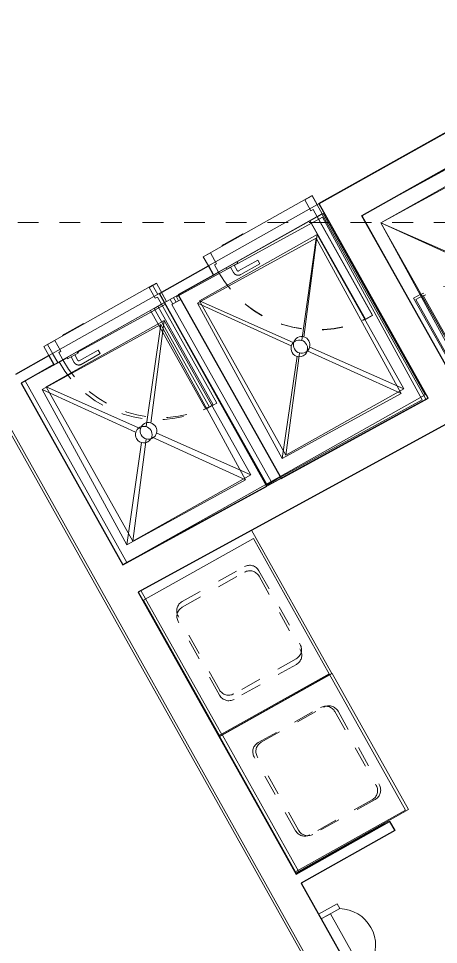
# Model space of a CAD drawing. Header units: metres. Extents: x -10 to 246, y 16 to 113.
# Drawn here: x 2.857 to 4.876, y 52.374 to 56.822 of the extents above; entities that cross this region are included whole.
import ezdxf

# ---------------------------------------------------------------- set-up
doc = ezdxf.new("R2010")
doc.units = ezdxf.units.M
for name, pattern in [('Dash dot dot', [0.020637, 0.00635, -0.004763, 0, -0.004763, 0, -0.004763]), ('LineaDiscontinua-1_5mm', [0.003, 0.0015, -0.0015]), ('LíneaDeRejilla', [0.021, 0.012, -0.003, 0.003, -0.003])]:
    doc.linetypes.add(name, pattern=pattern)
for name, color, linetype, lineweight in [('A-MUEB', 31, 'Continuous', 5), ('A-MURO', 113, 'Continuous', 9), ('A-PUER', 31, 'Continuous', 5), ('A-PUER-MARC', 31, 'Continuous', 5), ('A-WALL', 113, 'Continuous', 18), ('H-HID-APAR', 6, 'Continuous', 5), ('Q-CASE', 31, 'Dash dot dot', 5), ('S-REJI', 1, 'Continuous', 5)]:
    doc.layers.add(name, color=color, linetype=linetype, lineweight=lineweight)
doc.layers.add('AREAS LIBRES', color=1, linetype='Continuous')

# ---------------------------------------------------------------- blocks, each defined once
blk = doc.blocks.new('Puerta-Batiente-ConVentanaSuperior - 900x2200-HojaConDilataciones_3_-1594236-Nivel 2')
at = {"layer": 'A-PUER'}
for p, q in [((-0.382, 0.919), (-0.422, 0.919)), ((-0.422, 0.919), (-0.422, 0.075)), ((-0.382, 0.075), (-0.382, 0.919))]:
    blk.add_line(p, q, dxfattribs=at)
at = {"layer": 'A-PUER', "linetype": 'LineaDiscontinua-1_5mm'}
blk.add_arc((-0.422, 0.075), 0.844, 360, 87.2835, dxfattribs=at)
blk = doc.blocks.new('M_Shower Stall-2D - M_Shower Stall-2D 80_100-V35-Nivel 2')
at = {"layer": 'H-HID-APAR'}
for p, q in [((0.0559, 1), (0.2563, 1)), ((0.3082, 1), (0.7916, 1)), ((0.075, 0.925), (0.3711, 0.5289)), ((0.075, 0.075), (0.075, 0.925)), ((0.075, 0.925), (0.725, 0.925)), ((0.725, 0.925), (0.4289, 0.5289)), ((0.725, 0.925), (0.725, 0.075)), ((0.3724, 0.4724), (0.075, 0.075)), ((0.4276, 0.4724), (0.725, 0.075)), ((0.8, 0.3645), (0.8, 0)), ((0.725, 0.075), (0.075, 0.075))]:
    blk.add_line(p, q, dxfattribs=at)
for start, end in [(360, 180), (180, 360)]:
    blk.add_arc((0.4, 0.5), 0.04, start, end, dxfattribs=at)
blk = doc.blocks.new('M_Shower Stall-2D - M_Shower Stall-2D 80_100-V36-Nivel 2')
at = {"layer": 'H-HID-APAR'}
for p, q in [((0, 0.9787), (0, 1)), ((0, 1), (0.2982, 1)), ((0.3155, 1), (0.8, 1)), ((0.8, 1), (0.8, 0)), ((0.075, 0.925), (0.3711, 0.5289)), ((0.075, 0.075), (0.075, 0.925)), ((0.075, 0.925), (0.725, 0.925)), ((0.725, 0.925), (0.4289, 0.5289)), ((0.725, 0.925), (0.725, 0.075)), ((0.3724, 0.4724), (0.075, 0.075)), ((0.4276, 0.4724), (0.725, 0.075)), ((0.725, 0.075), (0.075, 0.075)), ((0, 0), (0, 0.0037)), ((0.8, 0), (0, 0))]:
    blk.add_line(p, q, dxfattribs=at)
for start, end in [(360, 180), (180, 360)]:
    blk.add_arc((0.4, 0.5), 0.04, start, end, dxfattribs=at)
blk = doc.blocks.new('M_Shower Stall-2D - M_Shower Stall-2D 80_100-V37-Nivel 2')
at = {"layer": 'H-HID-APAR'}
for p, q in [((0.1058, 1), (0.8, 1)), ((0.8, 1), (0.8, 0)), ((0.075, 0.925), (0.3711, 0.5289)), ((0.075, 0.075), (0.075, 0.925)), ((0.075, 0.925), (0.725, 0.925)), ((0.725, 0.925), (0.4289, 0.5289)), ((0.725, 0.925), (0.725, 0.075)), ((0.3724, 0.4724), (0.075, 0.075)), ((0.4276, 0.4724), (0.725, 0.075)), ((0.725, 0.075), (0.075, 0.075)), ((0.4932, 0), (0.0231, 0)), ((0.8, 0), (0.5452, 0))]:
    blk.add_line(p, q, dxfattribs=at)
for start, end in [(360, 180), (180, 360)]:
    blk.add_arc((0.4, 0.5), 0.04, start, end, dxfattribs=at)
blk = doc.blocks.new('Puerta-Batiente-HojaLisa - 600x1_400-V39-Nivel 2')
at = {"layer": 'A-PUER'}
for p, q in [((-0.232, 0.569), (-0.272, 0.569)), ((-0.272, 0.569), (-0.272, 0.025)), ((-0.232, 0.025), (-0.232, 0.569))]:
    blk.add_line(p, q, dxfattribs=at)
at = {"layer": 'A-PUER', "linetype": 'LineaDiscontinua-1_5mm'}
blk.add_arc((-0.272, 0.025), 0.544, 360, 85.7833, dxfattribs=at)
at = {"layer": 'A-PUER-MARC'}
for p, q in [((-0.3, -0.075), (-0.3, -0.025)), ((0.3, -0.0251), (0.3, -0.075)), ((0.3, -0.075), (-0.3, -0.075))]:
    blk.add_line(p, q, dxfattribs=at)
blk = doc.blocks.new('Manija-Horizontal-SinCerradura - 120-1041476-Nivel 2')
at = {"layer": 'A-PUER'}
for p, q in [((0.12, 0), (0.12, -0.008)), ((0.18, -0.008), (0.18, 0)), ((0.12, -0.008), (0.124, -0.008)), ((0.18, -0.008), (0.12, -0.008)), ((0.14, -0.008), (0.14, -0.038)), ((0.16, -0.038), (0.16, -0.008)), ((0.27, -0.043), (0.165, -0.043)), ((0.176, -0.008), (0.18, -0.008)), ((0.27, -0.043), (0.27, -0.063)), ((0.165, -0.063), (0.27, -0.063))]:
    blk.add_line(p, q, dxfattribs=at)
at = {"layer": 'A-PUER', "flags": 128}
for points in [[(0.14, -0.038), (0.14, -0.039), (0.1401, -0.04), (0.1402, -0.041), (0.1403, -0.042), (0.1405, -0.043), (0.1407, -0.0439), (0.141, -0.0449), (0.1413, -0.0459), (0.1416, -0.0468), (0.142, -0.0477), (0.1424, -0.0486), (0.1428, -0.0495), (0.1433, -0.0504), (0.1438, -0.0513), (0.1444, -0.0521), (0.1449, -0.0529), (0.1456, -0.0537), (0.1462, -0.0545), (0.1469, -0.0552), (0.1476, -0.0559), (0.1483, -0.0566), (0.1491, -0.0573), (0.1499, -0.0579), (0.1507, -0.0585), (0.1515, -0.059), (0.1523, -0.0596), (0.1532, -0.06), (0.1541, -0.0605), (0.155, -0.0609), (0.1559, -0.0613), (0.1569, -0.0616), (0.1578, -0.062), (0.1588, -0.0622), (0.1598, -0.0624), (0.1608, -0.0626), (0.1617, -0.0628), (0.1627, -0.0629), (0.1637, -0.063), (0.1647, -0.063), (0.165, -0.063)], [(0.165, -0.043), (0.1648, -0.043), (0.1646, -0.043), (0.1644, -0.043), (0.1642, -0.0429), (0.164, -0.0429), (0.1638, -0.0429), (0.1636, -0.0428), (0.1634, -0.0427), (0.1632, -0.0427), (0.1631, -0.0426), (0.1629, -0.0425), (0.1627, -0.0424), (0.1625, -0.0423), (0.1623, -0.0422), (0.1622, -0.0421), (0.162, -0.042), (0.1619, -0.0419), (0.1617, -0.0418), (0.1616, -0.0416), (0.1614, -0.0415), (0.1613, -0.0413), (0.1611, -0.0412), (0.161, -0.041), (0.1609, -0.0409), (0.1608, -0.0407), (0.1607, -0.0405), (0.1606, -0.0404), (0.1605, -0.0402), (0.1604, -0.04), (0.1603, -0.0398), (0.1603, -0.0396), (0.1602, -0.0394), (0.1602, -0.0392), (0.1601, -0.039), (0.1601, -0.0388), (0.16, -0.0387), (0.16, -0.0385), (0.16, -0.0383), (0.16, -0.0381), (0.16, -0.038)]]:
    blk.add_lwpolyline(points, dxfattribs=at)
blk = doc.blocks.new('Manija-Horizontal-SinCerradura - 120-V15-Nivel 2')
at = {"layer": 'A-PUER'}
for q in [(0.165, 0.063), (0.27, 0.0601)]:
    blk.add_line((0.27, 0.063), q, dxfattribs=at)
at = {"layer": 'A-PUER', "flags": 128}
blk.add_lwpolyline([(0.165, 0.063), (0.164, 0.063), (0.163, 0.0629), (0.162, 0.0628), (0.161, 0.0627), (0.16, 0.0625), (0.1591, 0.0623), (0.1581, 0.062), (0.1571, 0.0617), (0.1562, 0.0614), (0.1553, 0.061), (0.1544, 0.0606), (0.1535, 0.0602)], dxfattribs=at)
blk = doc.blocks.new('Puerta-Batiente-HojaLisa - 600x1_400-V40-Nivel 2')
at = {"layer": 'A-PUER'}
for p, q in [((-0.232, 0.569), (-0.272, 0.569)), ((-0.272, 0.569), (-0.272, 0.025)), ((-0.232, 0.025), (-0.232, 0.569))]:
    blk.add_line(p, q, dxfattribs=at)
at = {"layer": 'A-PUER', "linetype": 'LineaDiscontinua-1_5mm'}
blk.add_arc((-0.272, 0.025), 0.544, 360, 85.7833, dxfattribs=at)
at = {"layer": 'A-PUER-MARC'}
for p, q in [((-0.3, -0.075), (-0.3, -0.025)), ((0.3, -0.025), (0.3, -0.075)), ((0.3, -0.075), (-0.3, -0.075))]:
    blk.add_line(p, q, dxfattribs=at)
blk = doc.blocks.new('Puerta-Batiente-HojaLisa - 600x1_400-V41-Nivel 2')
at = {"layer": 'A-PUER'}
for p, q in [((-0.232, 0.569), (-0.272, 0.569)), ((-0.272, 0.569), (-0.272, 0.025)), ((-0.232, 0.025), (-0.232, 0.569))]:
    blk.add_line(p, q, dxfattribs=at)
at = {"layer": 'A-PUER', "linetype": 'LineaDiscontinua-1_5mm'}
blk.add_arc((-0.272, 0.025), 0.544, 360, 85.7833, dxfattribs=at)
at = {"layer": 'A-PUER-MARC'}
for p, q in [((-0.296, 0.025), (-0.28, 0.025)), ((-0.3, -0.075), (-0.3, -0.0362)), ((0.3, -0.0375), (0.3, -0.075)), ((0.3, -0.075), (-0.3, -0.075))]:
    blk.add_line(p, q, dxfattribs=at)
blk = doc.blocks.new('M_Vanity Counter Top w Square Sink Hole - 600mm Depth-V47-Nivel 2')
at = {"layer": 'A-MUEB'}
for p, q in [((-1.2687, -0.0157), (-1.2687, -0.625)), ((-1.2687, -0.0191), (-0.5187, -0.0191)), ((-0.5187, -0.625), (-0.5187, -0.0157)), ((-1.2687, -0.625), (-0.5187, -0.625))]:
    blk.add_line(p, q, dxfattribs=at)
at = {"layer": 'Q-CASE'}
for p, q in [((-1.0969, -0.115), (-0.6905, -0.115)), ((-1.1477, -0.5092), (-1.1477, -0.1658)), ((-0.6397, -0.1658), (-0.6397, -0.5092)), ((-0.6905, -0.56), (-1.0969, -0.56))]:
    blk.add_line(p, q, dxfattribs=at)
for centre, start, end in [((-1.0969, -0.1658), 90, 180), ((-0.6905, -0.1658), 360, 90), ((-1.0969, -0.5092), 180, 270), ((-0.6905, -0.5092), 270, 360)]:
    blk.add_arc(centre, 0.0508, start, end, dxfattribs=at)
blk = doc.blocks.new('M_Vanity Counter Top w Square Sink Hole - 600mm Depth-V48-Nivel 2')
at = {"layer": 'A-MUEB'}
for p, q in [((-1.2687, -0.0155), (-1.2687, -0.625)), ((-1.2687, -0.0191), (-0.5187, -0.0191)), ((-0.5187, -0.625), (-0.5187, -0.0157)), ((-1.2687, -0.625), (-0.5187, -0.625))]:
    blk.add_line(p, q, dxfattribs=at)
at = {"layer": 'Q-CASE'}
for p, q in [((-1.0969, -0.115), (-0.6905, -0.115)), ((-1.1477, -0.5092), (-1.1477, -0.1658)), ((-0.6397, -0.1658), (-0.6397, -0.5092)), ((-0.6905, -0.56), (-1.0969, -0.56))]:
    blk.add_line(p, q, dxfattribs=at)
for centre, start, end in [((-1.0969, -0.1658), 90, 180), ((-0.6905, -0.1658), 360, 90), ((-1.0969, -0.5092), 180, 270), ((-0.6905, -0.5092), 270, 360)]:
    blk.add_arc(centre, 0.0508, start, end, dxfattribs=at)
blk = doc.blocks.new('Puerta-Batiente-HojaLisa - 900x2200-V81-Nivel 2')
at = {"layer": 'A-PUER'}
for p, q in [((-0.382, 0.919), (-0.422, 0.919)), ((-0.422, 0.919), (-0.422, 0.075)), ((-0.382, 0.075), (-0.382, 0.919)), ((-0.422, 0.075), (-0.382, 0.075))]:
    blk.add_line(p, q, dxfattribs=at)
at = {"layer": 'A-PUER', "linetype": 'LineaDiscontinua-1_5mm'}
blk.add_arc((-0.422, 0.075), 0.844, 360, 87.2835, dxfattribs=at)
at = {"layer": 'A-PUER-MARC', "lineweight": 9}
for p, q in [((-0.45, -0.025), (-0.45, 0.075)), ((-0.45, 0.075), (-0.422, 0.075)), ((-0.422, 0.075), (-0.422, 0.035)), ((0.422, 0.035), (0.422, 0.075)), ((0.422, 0.075), (0.45, 0.075)), ((0.45, 0.075), (0.45, -0.025)), ((-0.422, 0.035), (-0.41, 0.035)), ((-0.41, 0.035), (-0.41, -0.025)), ((0.41, 0.035), (0.422, 0.035)), ((0.41, -0.025), (0.41, 0.035)), ((-0.41, -0.025), (-0.45, -0.025)), ((0.45, -0.025), (0.41, -0.025))]:
    blk.add_line(p, q, dxfattribs=at)
blk = doc.blocks.new('M_Vanity Counter Top w Square Sink Hole - 600mm Depth-V119-Nivel 2')
at = {"layer": 'A-MUEB'}
for p, q in [((-1.2687, -0.0036), (-1.2687, -0.625)), ((-1.2687, -0.0191), (-0.4718, -0.0191)), ((-1.2687, -0.625), (-0.4787, -0.625))]:
    blk.add_line(p, q, dxfattribs=at)
at = {"layer": 'Q-CASE'}
for p, q in [((-1.0719, -0.115), (-0.6655, -0.115)), ((-1.1227, -0.5092), (-1.1227, -0.1658)), ((-0.6147, -0.1658), (-0.6147, -0.5092)), ((-0.6655, -0.56), (-1.0719, -0.56))]:
    blk.add_line(p, q, dxfattribs=at)
for centre, start, end in [((-1.0719, -0.1658), 90, 180), ((-0.6655, -0.1658), 360, 90), ((-1.0719, -0.5092), 180, 270), ((-0.6655, -0.5092), 270, 360)]:
    blk.add_arc(centre, 0.0508, start, end, dxfattribs=at)
blk = doc.blocks.new('M_Vanity Counter Top w Square Sink Hole - 600mm Depth-V120-Nivel 2')
at = {"layer": 'A-MUEB'}
for p, q in [((-1.2687, -0.0016), (-1.2687, -0.625)), ((-1.2687, -0.0191), (-0.5187, -0.0191)), ((-0.5187, -0.625), (-0.5187, -0.0018)), ((-1.2687, -0.625), (-0.5187, -0.625))]:
    blk.add_line(p, q, dxfattribs=at)
at = {"layer": 'Q-CASE'}
for p, q in [((-1.0969, -0.115), (-0.6905, -0.115)), ((-1.1477, -0.5092), (-1.1477, -0.1658)), ((-0.6397, -0.1658), (-0.6397, -0.5092)), ((-0.6905, -0.56), (-1.0969, -0.56))]:
    blk.add_line(p, q, dxfattribs=at)
for centre, start, end in [((-1.0969, -0.1658), 90, 180), ((-0.6905, -0.1658), 360, 90), ((-1.0969, -0.5092), 180, 270), ((-0.6905, -0.5092), 270, 360)]:
    blk.add_arc(centre, 0.0508, start, end, dxfattribs=at)
blk = doc.blocks.new('Puerta-Batiente-HojaLisa - 600x1_400-V94-Nivel 2')
at = {"layer": 'A-PUER'}
for p, q in [((-0.232, 0.569), (-0.272, 0.569)), ((-0.272, 0.569), (-0.272, 0.025)), ((-0.232, 0.025), (-0.232, 0.569)), ((-0.272, 0.025), (-0.232, 0.025))]:
    blk.add_line(p, q, dxfattribs=at)
at = {"layer": 'A-PUER', "linetype": 'LineaDiscontinua-1_5mm'}
blk.add_arc((-0.272, 0.025), 0.544, 360, 85.7833, dxfattribs=at)
at = {"layer": 'A-PUER-MARC', "lineweight": 9}
for p, q in [((-0.3, -0.075), (-0.3, 0.025)), ((-0.3, 0.025), (-0.272, 0.025)), ((-0.272, 0.025), (-0.272, -0.015)), ((0.272, -0.015), (0.272, 0.025)), ((0.272, 0.025), (0.3, 0.025)), ((0.3, 0.025), (0.3, -0.075)), ((-0.272, -0.015), (-0.26, -0.015)), ((-0.26, -0.015), (-0.26, -0.075)), ((0.26, -0.015), (0.272, -0.015)), ((0.26, -0.075), (0.26, -0.015)), ((-0.26, -0.075), (-0.3, -0.075)), ((0.3, -0.075), (0.26, -0.075))]:
    blk.add_line(p, q, dxfattribs=at)
blk = doc.blocks.new('M_Shower Stall-2D - M_Shower Stall-2D 80_100-1614627-Nivel 2')
at = {"layer": 'H-HID-APAR'}
for p, q in [((0, 0), (0, -1)), ((0.752, 0), (0.208, 0)), ((0.8, -0.0255), (0.8, 0)), ((0.3724, -0.4724), (0.075, -0.075)), ((0.725, -0.075), (0.075, -0.075)), ((0.075, -0.075), (0.075, -0.925)), ((0.4276, -0.4724), (0.725, -0.075)), ((0.725, -0.925), (0.725, -0.075)), ((0.075, -0.925), (0.3711, -0.5289)), ((0.725, -0.925), (0.4289, -0.5289)), ((0.075, -0.925), (0.725, -0.925)), ((0, -1), (0.7947, -1))]:
    blk.add_line(p, q, dxfattribs=at)
for start, end in [(0, 180), (180, 0)]:
    blk.add_arc((0.4, -0.5), 0.04, start, end, dxfattribs=at)
blk = doc.blocks.new('M_Shower Stall-2D - M_Shower Stall-2D 80_100-V121-Nivel 2')
at = {"layer": 'H-HID-APAR'}
for p, q in [((0, 0), (0, -0.0255)), ((0.7667, 0), (0.2227, 0)), ((0.8, 0), (0.7947, 0)), ((0.8, -1), (0.8, 0)), ((0.3724, -0.4724), (0.075, -0.075)), ((0.725, -0.075), (0.075, -0.075)), ((0.075, -0.075), (0.075, -0.925)), ((0.4276, -0.4724), (0.725, -0.075)), ((0.725, -0.925), (0.725, -0.075)), ((0.075, -0.925), (0.3711, -0.5289)), ((0.725, -0.925), (0.4289, -0.5289)), ((0.075, -0.925), (0.725, -0.925)), ((0.0006, -1), (0.8, -1))]:
    blk.add_line(p, q, dxfattribs=at)
for start, end in [(0, 180), (180, 0)]:
    blk.add_arc((0.4, -0.5), 0.04, start, end, dxfattribs=at)
blk = doc.blocks.new('M_Shower Stall-2D - M_Shower Stall-2D 80_100-V122-Nivel 2')
at = {"layer": 'H-HID-APAR'}
for p, q in [((0.8, -1), (0.8, -0.0009)), ((0.3724, -0.4724), (0.075, -0.075)), ((0.725, -0.075), (0.075, -0.075)), ((0.075, -0.075), (0.075, -0.925)), ((0.4276, -0.4724), (0.725, -0.075)), ((0.725, -0.925), (0.725, -0.075)), ((0.075, -0.925), (0.3711, -0.5289)), ((0.725, -0.925), (0.4289, -0.5289)), ((0.075, -0.925), (0.725, -0.925)), ((0.011, -1), (0.8, -1))]:
    blk.add_line(p, q, dxfattribs=at)
for start, end in [(0, 180), (180, 0)]:
    blk.add_arc((0.4, -0.5), 0.04, start, end, dxfattribs=at)
blk = doc.blocks.new('M_Urinal-2D - M_Urinal-2D-V105-Nivel 2')
at = {"layer": 'H-HID-APAR'}
for p, q in [((-0.2869, 0.075), (-0.2869, 0.1766)), ((-0.2869, 0.1766), (-0.2615, 0.1766)), ((-0.2615, 0.1766), (-0.2615, 0.075)), ((0.0692, 0.1766), (0.0433, 0.1766)), ((0.0433, 0.1766), (0.0433, 0.075)), ((0.0692, 0.075), (0.0692, 0.1766)), ((0.0433, 0.1258), (-0.2615, 0.1258)), ((-0.2615, 0.1258), (-0.2615, 0.075)), ((0.0433, 0.075), (0.0433, 0.1258)), ((-0.2615, 0.075), (-0.2869, 0.075)), ((-0.2615, 0.075), (0.0433, 0.075)), ((0.0433, 0.075), (0.0692, 0.075))]:
    blk.add_line(p, q, dxfattribs=at)
blk.add_arc((-0.1091, 0.0862), 0.1772, 30.6701, 149.3299, dxfattribs=at)

msp = doc.modelspace()

# ---------------------------------------------------------------- linework, layer by layer
at = {"layer": 'A-MURO'}
for p, q in [((7.0791, 47.2291), (1.2578, 57.6142)), ((4.2906, 55.9277), (5.8885, 56.8225)), ((3.0209, 55.2131), (4.2906, 55.9277)), ((4.3151, 55.8841), (3.7938, 55.5907)), ((4.8156, 54.994), (4.3151, 55.8841)), ((3.6026, 55.4824), (3.6151, 55.4602)), ((3.5587, 55.4584), (2.8695, 55.0705)), ((4.0515, 54.5828), (3.5587, 55.4584)), ((3.3581, 54.1988), (4.8156, 54.994)), ((4.0951, 54.6073), (4.0515, 54.5828)), ((4.0933, 54.6105), (4.0951, 54.6073)), ((4.1906, 52.7137), (4.6157, 52.953))]:
    msp.add_line(p, q, dxfattribs=at)
at = {"layer": 'A-WALL'}
for p, q in [((1.261, 57.6332), (7.0897, 47.2351)), ((5.8997, 56.8273), (4.3018, 55.9326)), ((4.5062, 55.8751), (5.2217, 56.2758)), ((4.3018, 55.9326), (4.8268, 54.9988)), ((4.5062, 55.8751), (5.032, 54.9399)), ((3.7697, 55.6336), (3.5441, 55.5069)), ((3.7942, 55.59), (3.7697, 55.6336)), ((3.5686, 55.4633), (3.7942, 55.59)), ((3.5441, 55.5069), (3.5686, 55.4633)), ((3.6369, 55.4724), (3.5933, 55.4479)), ((4.1147, 54.6225), (3.6369, 55.4724)), ((3.5933, 55.4479), (4.0712, 54.598)), ((3.0209, 55.2132), (2.8449, 55.1144)), ((3.0454, 55.1696), (3.0209, 55.2132)), ((2.8694, 55.0708), (3.0454, 55.1696)), ((3.3587, 54.1978), (2.8694, 55.0708)), ((4.8268, 54.9988), (3.3587, 54.1978)), ((3.432, 54.067), (5.032, 54.9399)), ((4.0712, 54.598), (4.1147, 54.6225)), ((4.1912, 52.7126), (3.432, 54.067)), ((4.6408, 52.9646), (4.1912, 52.7126)), ((4.6653, 52.921), (4.6408, 52.9646)), ((4.2157, 52.669), (4.6653, 52.921)), ((4.5579, 52.0584), (4.2157, 52.669))]:
    msp.add_line(p, q, dxfattribs=at)
at = {"layer": 'AREAS LIBRES'}
for points in [[(2.8449, 55.1144), (3.0031, 55.2032), (3.0276, 55.1596), (2.8695, 55.0705), (3.3587, 54.1978), (4.0503, 54.5752), (3.5587, 55.4584), (3.5342, 55.502), (3.7695, 55.6344), (3.7942, 55.59), (3.6244, 55.4947), (4.1147, 54.6225), (4.12, 54.6132), (4.8268, 54.9988), (4.3018, 55.9326), (4.3012, 55.9336), (5.8885, 56.8225), (5.3515, 57.8053)], [(5.2217, 56.2758), (4.5069, 55.8739), (5.032, 54.9399), (3.432, 54.067), (4.1912, 52.7126), (4.6408, 52.9646), (4.6653, 52.921), (4.2157, 52.669), (4.5573, 52.0595)]]:
    msp.add_lwpolyline(points, dxfattribs=at)
at = {"layer": 'S-REJI', "linetype": 'LíneaDeRejilla'}
msp.add_line((6.7534, 55.8419), (0.5034, 55.8419), dxfattribs=at)

# ---------------------------------------------------------------- block references
at = {"layer": 'A-MUEB', "rotation": 119.2725903057568}
for name, p in [('M_Vanity Counter Top w Square Sink Hole - 600mm Depth-V119-Nivel 2', (3.1983, 54.4766)), ('M_Vanity Counter Top w Square Sink Hole - 600mm Depth-V47-Nivel 2', (3.1871, 54.4718)), ('M_Vanity Counter Top w Square Sink Hole - 600mm Depth-V48-Nivel 2', (3.5517, 53.8213)), ('M_Vanity Counter Top w Square Sink Hole - 600mm Depth-V120-Nivel 2', (3.5666, 53.8233))]:
    msp.add_blockref(name, p, dxfattribs=at)
at = {"layer": 'A-PUER'}
for name, p, rotation in [('Puerta-Batiente-HojaLisa - 900x2200-V81-Nivel 2', (5.7452, 57.2565), 119.272590305757), ('Puerta-Batiente-ConVentanaSuperior - 900x2200-HojaConDilataciones_3_-1594236-Nivel 2', (5.734, 57.2516), 119.2725903057572), ('Puerta-Batiente-HojaLisa - 600x1_400-V40-Nivel 2', (4.0432, 55.7598), 209.3710762720163), ('Puerta-Batiente-HojaLisa - 600x1_400-V94-Nivel 2', (4.0435, 55.7586), 209.3086735648584), ('Manija-Horizontal-SinCerradura - 120-V15-Nivel 2', (3.7308, 55.6012), 29.37107627201631), ('Puerta-Batiente-HojaLisa - 600x1_400-V41-Nivel 2', (5.2722, 55.1167), 29.37107627201626), ('Puerta-Batiente-HojaLisa - 600x1_400-V94-Nivel 2', (5.2817, 55.1084), 29.24627085770161), ('Manija-Horizontal-SinCerradura - 120-1041476-Nivel 2', (3.7504, 55.5663), 29.37107627201649), ('Puerta-Batiente-HojaLisa - 600x1_400-V39-Nivel 2', (3.2769, 55.3285), 209.3710762720163), ('Puerta-Batiente-HojaLisa - 600x1_400-V94-Nivel 2', (3.2947, 55.3382), 209.3086735648584), ('Manija-Horizontal-SinCerradura - 120-V15-Nivel 2', (2.9645, 55.1699), 29.37107627201631), ('Manija-Horizontal-SinCerradura - 120-1041476-Nivel 2', (2.9841, 55.135), 29.37107627201649)]:
    msp.add_blockref(name, p, dxfattribs=dict(at, rotation=rotation))
at = {"layer": 'H-HID-APAR'}
for name, p, rotation in [('M_Shower Stall-2D - M_Shower Stall-2D 80_100-V122-Nivel 2', (4.4972, 55.87), 29.30867356485878), ('M_Shower Stall-2D - M_Shower Stall-2D 80_100-V37-Nivel 2', (4.9755, 54.9932), 28.6173471297181), ('M_Shower Stall-2D - M_Shower Stall-2D 80_100-V121-Nivel 2', (3.6244, 55.4947), 29.30867356485878), ('M_Shower Stall-2D - M_Shower Stall-2D 80_100-V36-Nivel 2', (4.0951, 54.6073), 28.6173471297181), ('M_Shower Stall-2D - M_Shower Stall-2D 80_100-1614627-Nivel 2', (2.8884, 55.0815), 29.30867356485878), ('M_Shower Stall-2D - M_Shower Stall-2D 80_100-V35-Nivel 2', (3.3475, 54.193), 28.6173471297181), ('M_Urinal-2D - M_Urinal-2D-V105-Nivel 2', (4.3746, 52.2321), 299.272590305757)]:
    msp.add_blockref(name, p, dxfattribs=dict(at, rotation=rotation))

doc.saveas('drawing.dxf')
